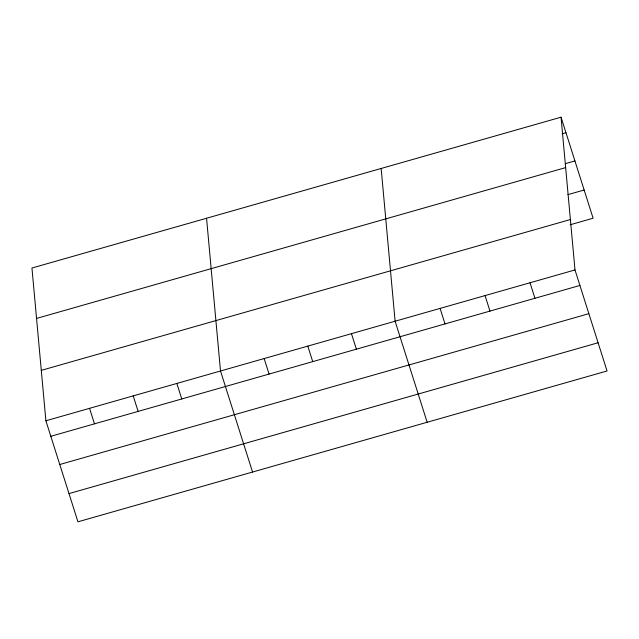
<?xml version="1.0" encoding="UTF-8"?>
<svg xmlns="http://www.w3.org/2000/svg" width="639" height="639" viewBox="0 0 639 639"><rect width="100%" height="100%" fill="white"/><g stroke="black" fill="none" stroke-linecap="round" stroke-linejoin="round"><path stroke-width="0.96" d="M561.05 117.193L31.95 268.021L45.896 420.774L77.95 521.807L607.05 370.979L574.996 269.946L561.05 117.193L593.104 218.226L570.132 224.776M562.144 133.807L565.97 132.712M565.355 163.664L574.924 160.932M36.551 318.43L565.651 167.602M567.879 194.647L584.15 190.007M41.295 370.364L570.395 219.536M45.896 420.774L574.996 269.946M50.824 436.285L579.924 285.457M59.778 464.505L588.878 313.677M68.996 493.588L598.096 342.76M530.027 282.765L534.947 298.277M485.057 295.585L489.977 311.105M440.079 308.405L445 323.925M427.156 422.259L395.11 321.225L381.156 168.48M351.458 333.67L356.378 349.182M307.806 346.114L312.727 361.626M264.155 358.551L269.075 374.071M252.557 472.029L220.503 370.995L206.557 218.25M176.851 383.44L181.772 398.96M133.2 395.884L138.128 411.404M89.548 408.329L94.476 423.849"/></g></svg>
